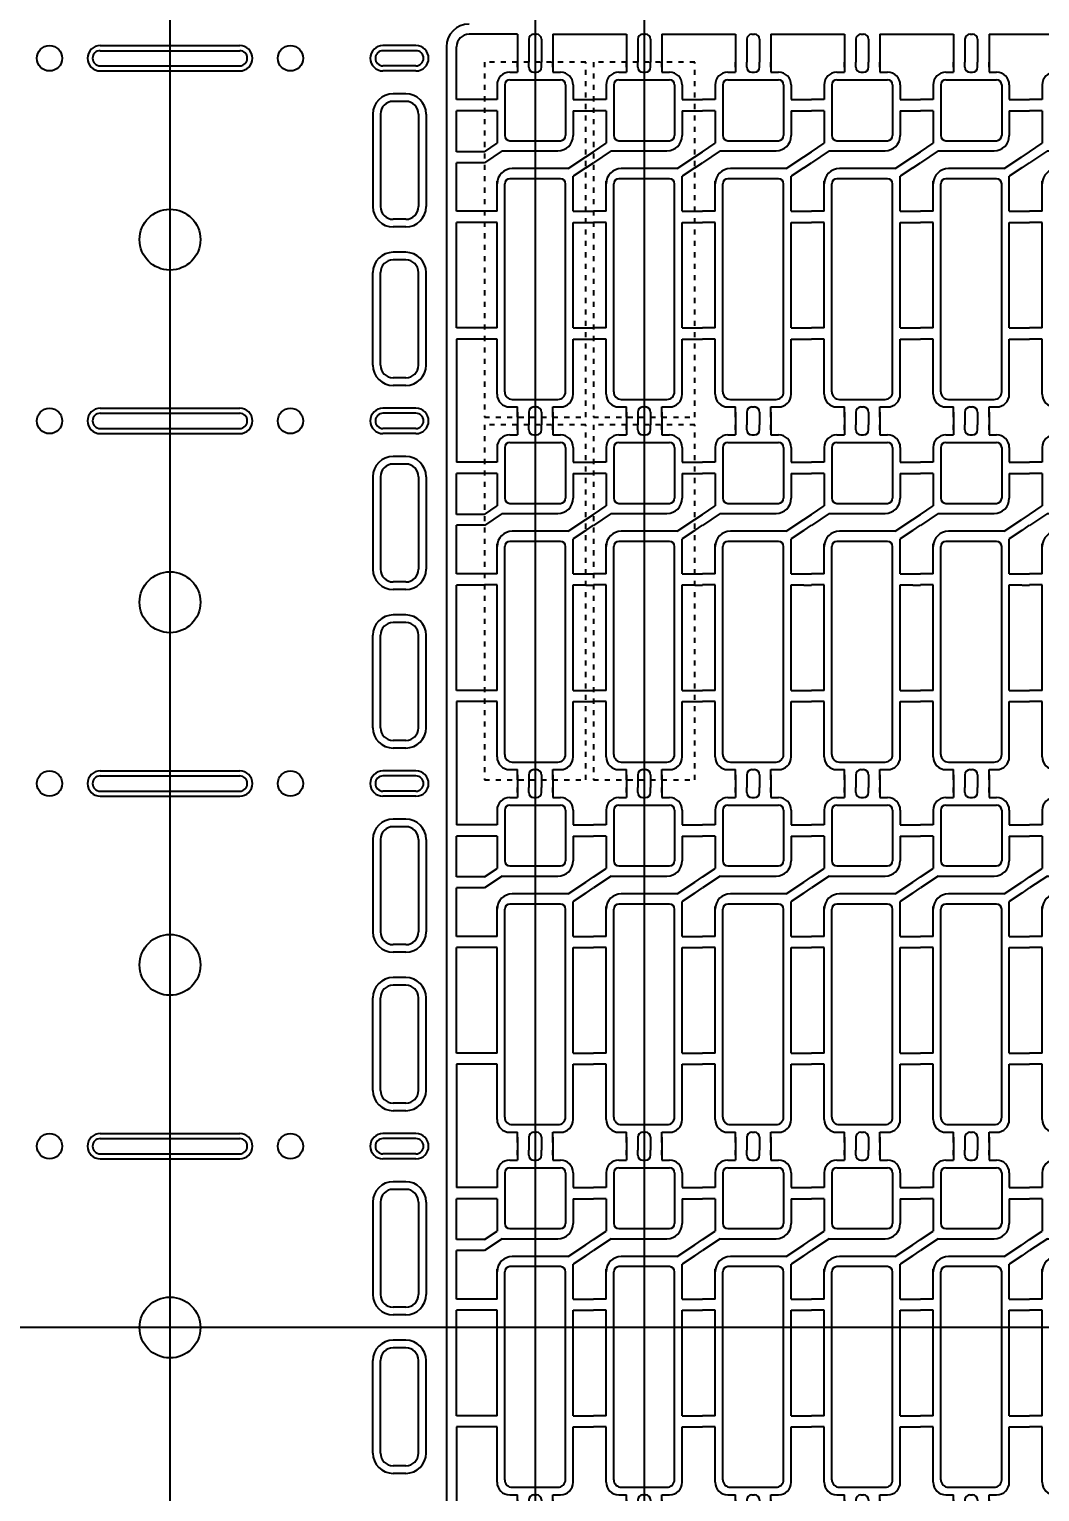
# Model space of a CAD drawing. Header units: millimetres. Extents: x -992 to 1678, y 98 to 1000.
# Drawn here: x -721.02 to -701.1, y 883.88 to 912.71 of the extents above; entities that cross this region are included whole.
import ezdxf

# ---------------------------------------------------------------- set-up
doc = ezdxf.new("R2010")
doc.units = ezdxf.units.MM
doc.header["$PDMODE"] = 3
doc.header["$PDSIZE"] = -1
for name, pattern in [('CENTER', [10.16, 6.35, -1.27, 1.27, -1.27]), ('DOT2', [0.125, 0, -0.125]), ('HIDDEN', [1.905, 1.27, -0.635])]:
    doc.linetypes.add(name, pattern=pattern)
doc.layers.get('DEFPOINTS').update_dxf_attribs({"color": 10})
for name, color, linetype in [('1', 3, 'Continuous'), ('6', 6, 'Continuous'), ('b etching', 1, 'Continuous'), ('CEN', 8, 'CENTER'), ('DIM', 7, 'Continuous'), ('HID', 1, 'HIDDEN')]:
    doc.layers.add(name, color=color, linetype=linetype)
doc.styles.add('SIMPLEX', font='simplex')
doc.styles.get("Standard").update_dxf_attribs({"font": 'txt.shx', "bigfont": 'chineset.shx'})
doc.dimstyles.new('ISO-25', dxfattribs={"dimtxt": 2.5, "dimasz": 2.5, "dimexe": 1.25, "dimexo": 0.625, "dimtad": 1, "dimtxsty": 'Standard', "dimcen": 2.5, "dimadec": 0, "dimazin": 0, "dimtfac": 1, "dimtmove": 0, "dimatfit": 3, "dimfxl": 0, "dimarcsym": 0})

# ---------------------------------------------------------------- blocks, each defined once
blk = doc.blocks.new('_OPEN30')
at = {"color": 0, "linetype": 'ByBlock'}
for p, q in [((-1, 0.268), (0, 0)), ((0, 0), (-1, -0.268)), ((0, 0), (-1, 0))]:
    blk.add_line(p, q, dxfattribs=at)
blk = doc.blocks.new('*D31')
at = {"layer": 'DEFPOINTS', "color": 0}
for p in [(-660.174, 942.797), (-718.249, 920.116), (-660.174, 858.416)]:
    blk.add_point(p, dxfattribs=at)
at = {"layer": 'DIM', "color": 0, "lineweight": -2}
for p, q in [((-718.249, 921.116), (-718.249, 943.797)), ((-660.174, 859.416), (-660.174, 943.797)), ((-716.249, 942.797), (-698.14, 942.797)), ((-662.174, 942.797), (-680.283, 942.797))]:
    blk.add_line(p, q, dxfattribs=at)
at = {"layer": 'DIM', "color": 0, "lineweight": -2, "xscale": 2, "yscale": 2, "zscale": 2, "rotation": 180}
blk.add_blockref('_OPEN30', (-718.249, 942.797), dxfattribs=at)
at = {"layer": 'DIM', "color": 0, "lineweight": -2, "xscale": 2, "yscale": 2, "zscale": 2}
blk.add_blockref('_OPEN30', (-660.174, 942.797), dxfattribs=at)
at = {"layer": 'DIM', "color": 0, "insert": (-689.211, 942.797), "char_height": 3, "attachment_point": 5, "style": 'SIMPLEX'}
blk.add_mtext('58,075', dxfattribs=at)
blk = doc.blocks.new('e1')
at = {"layer": '1'}
for p, q in [((-947.058, 906.581), (-947.058, 906.481)), ((-947.058, 906.481), (-947.058, 906.581)), ((-947.058, 906.581), (-947.058, 906.381)), ((-946.358, 906.581), (-946.358, 906.481)), ((-946.358, 906.481), (-946.358, 906.581)), ((-946.358, 906.581), (-946.358, 906.381)), ((-946.358, 906.381), (-946.208, 906.381)), ((-947.458, 906.131), (-947.458, 905.841)), ((-945.958, 906.131), (-945.958, 905.841)), ((-947.458, 905.841), (-947.708, 905.841)), ((-945.958, 905.841), (-945.708, 905.841)), ((-947.458, 905.621), (-947.708, 905.621)), ((-947.458, 905.621), (-947.458, 904.981)), ((-945.958, 905.621), (-945.958, 905.131)), ((-945.958, 905.621), (-945.708, 905.621)), ((-947.358, 904.831), (-946.258, 904.831)), ((-946.058, 904.481), (-947.158, 904.481)), ((-945.958, 903.641), (-945.958, 904.331)), ((-947.458, 903.641), (-947.458, 904.231)), ((-947.458, 903.641), (-947.708, 903.641)), ((-947.458, 903.421), (-947.708, 903.421)), ((-947.458, 901.341), (-947.458, 903.421)), ((-945.958, 903.641), (-945.708, 903.641)), ((-945.958, 901.341), (-945.958, 903.421)), ((-945.958, 903.421), (-945.708, 903.421)), ((-947.458, 901.341), (-947.708, 901.341)), ((-947.458, 901.121), (-947.708, 901.121)), ((-947.458, 900.031), (-947.458, 901.121)), ((-945.958, 901.341), (-945.708, 901.341)), ((-945.958, 900.031), (-945.958, 901.121)), ((-945.958, 901.121), (-945.708, 901.121)), ((-947.058, 899.581), (-947.058, 899.781)), ((-947.058, 899.581), (-947.058, 899.681)), ((-947.058, 899.681), (-947.058, 899.581)), ((-946.358, 899.781), (-946.208, 899.781)), ((-946.358, 899.581), (-946.358, 899.781)), ((-946.358, 899.581), (-946.358, 899.681)), ((-946.358, 899.681), (-946.358, 899.581))]:
    blk.add_line(p, q, dxfattribs=at)
at = {"layer": '1', "linetype": 'ByBlock'}
for p, q in [((-946.833, 906.481), (-946.833, 906.581)), ((-946.583, 906.481), (-946.583, 906.581)), ((-947.208, 906.381), (-947.058, 906.381)), ((-946.733, 906.381), (-946.683, 906.381)), ((-947.708, 904.814), (-947.458, 904.981)), ((-947.358, 904.831), (-947.708, 904.597)), ((-946.058, 904.481), (-945.708, 904.714)), ((-945.708, 904.497), (-945.958, 904.331)), ((-947.208, 899.781), (-947.058, 899.781)), ((-946.833, 899.681), (-946.833, 899.581)), ((-946.733, 899.781), (-946.683, 899.781)), ((-946.583, 899.681), (-946.583, 899.581))]:
    blk.add_line(p, q, dxfattribs=at)
at = {"layer": '1'}
for centre, radius, start, end in [((-947.208, 906.131), 0.25, 90, 180), ((-946.208, 906.131), 0.25, 0, 90), ((-946.258, 905.131), 0.3, 270, 0), ((-947.158, 904.181), 0.3, 90, 180), ((-947.208, 900.031), 0.25, 180, 270), ((-946.208, 900.031), 0.25, 270, 0)]:
    blk.add_arc(centre, radius, start, end, dxfattribs=at)
at = {"layer": '1', "linetype": 'ByBlock'}
for centre, start, end in [((-946.733, 906.481), 180, 270), ((-946.683, 906.481), 270, 0), ((-946.733, 899.681), 90, 180), ((-946.683, 899.681), 0, 90)]:
    blk.add_arc(centre, 0.1, start, end, dxfattribs=at)
blk = doc.blocks.new('e2')
at = {"layer": 'b etching', "linetype": 'ByBlock'}
for p, q in [((-947.308, 906.131), (-947.308, 905.131)), ((-947.208, 906.231), (-946.208, 906.231)), ((-946.108, 906.131), (-946.108, 905.131)), ((-947.208, 905.031), (-946.208, 905.031)), ((-946.208, 904.281), (-947.208, 904.281)), ((-947.308, 900.081), (-947.308, 904.181)), ((-946.108, 900.081), (-946.108, 904.181)), ((-947.158, 899.931), (-946.258, 899.931))]:
    blk.add_line(p, q, dxfattribs=at)
for centre, radius, start, end in [((-947.208, 906.131), 0.1, 90, 180), ((-946.208, 906.131), 0.1, 360, 90), ((-947.208, 905.131), 0.1, 180, 270), ((-946.208, 905.131), 0.1, 270, 360), ((-947.208, 904.181), 0.1, 90, 180), ((-946.208, 904.181), 0.1, 0, 90), ((-947.158, 900.081), 0.15, 180, 270), ((-946.258, 900.081), 0.15, 270, 0)]:
    blk.add_arc(centre, radius, start, end, dxfattribs=at)

msp = doc.modelspace()

# ---------------------------------------------------------------- linework, layer by layer
at = {"layer": '1', "linetype": 'ByBlock'}
for p, q in [((-712.5986804, 911.32640189), (-712.5986804, 912.36640189)), ((-711.3986804, 912.61640189), (-712.3486804, 912.61640189)), ((-711.3986804, 912.61640189), (-711.3986804, 912.06640189)), ((-711.1736804, 912.51640189), (-711.1736804, 912.06640189)), ((-711.0736804, 912.61640189), (-711.0236804, 912.61640189)), ((-710.9236804, 912.51640189), (-710.9236804, 912.06640189)), ((-710.6986804, 912.61640189), (-709.2486804, 912.61640189)), ((-710.6986804, 912.61640189), (-710.6986804, 912.06640189)), ((-709.2486804, 912.61640189), (-709.2486804, 912.06640189)), ((-709.0236804, 912.51640189), (-709.0236804, 912.06640189)), ((-708.9236804, 912.61640189), (-708.8736804, 912.61640189)), ((-708.7736804, 912.51640189), (-708.7736804, 912.06640189)), ((-708.5486804, 912.61640189), (-707.0986804, 912.61640189)), ((-708.5486804, 912.61640189), (-708.5486804, 912.06640189)), ((-707.0986804, 912.61640189), (-707.0986804, 912.06640189)), ((-706.8736804, 912.51640189), (-706.8736804, 912.06640189)), ((-706.7736804, 912.61640189), (-706.7236804, 912.61640189)), ((-706.6236804, 912.51640189), (-706.6236804, 912.06640189)), ((-706.3986804, 912.61640189), (-704.9486804, 912.61640189)), ((-706.3986804, 912.61640189), (-706.3986804, 912.06640189)), ((-704.9486804, 912.61640189), (-704.9486804, 912.06640189)), ((-704.7236804, 912.51640189), (-704.7236804, 912.06640189)), ((-704.6236804, 912.61640189), (-704.5736804, 912.61640189)), ((-704.4736804, 912.51640189), (-704.4736804, 912.06640189)), ((-704.2486804, 912.61640189), (-702.7986804, 912.61640189)), ((-704.2486804, 912.61640189), (-704.2486804, 912.06640189)), ((-702.7986804, 912.61640189), (-702.7986804, 912.06640189)), ((-702.5736804, 912.51640189), (-702.5736804, 912.06640189)), ((-702.4736804, 912.61640189), (-702.4236804, 912.61640189)), ((-702.3236804, 912.51640189), (-702.3236804, 912.06640189)), ((-702.0986804, 912.61640189), (-700.6486804, 912.61640189)), ((-702.0986804, 912.61640189), (-702.0986804, 912.06640189)), ((-712.0486804, 911.32640189), (-712.5986804, 911.32640189)), ((-710.0486804, 911.32640189), (-709.8986804, 911.32640189)), ((-707.8986804, 911.32640189), (-707.7486804, 911.32640189)), ((-705.7486804, 911.32640189), (-705.5986804, 911.32640189)), ((-703.5986804, 911.32640189), (-703.4486804, 911.32640189)), ((-701.4486804, 911.32640189), (-701.2986804, 911.32640189)), ((-712.5986804, 910.29973522), (-712.5986804, 911.10640189)), ((-712.0486804, 911.10640189), (-712.5986804, 911.10640189)), ((-710.0486804, 911.10640189), (-709.8986804, 911.10640189)), ((-707.8986804, 911.10640189), (-707.7486804, 911.10640189)), ((-705.7486804, 911.10640189), (-705.5986804, 911.10640189)), ((-703.5986804, 911.10640189), (-703.4486804, 911.10640189)), ((-701.4486804, 911.10640189), (-701.2986804, 911.10640189)), ((-712.0486804, 910.29973522), (-712.5986804, 910.29973522)), ((-712.5986804, 909.12640189), (-712.5986804, 910.08306855)), ((-712.0486804, 910.08306855), (-712.5986804, 910.08306855)), ((-710.0486804, 910.19973522), (-709.8986804, 910.29973522)), ((-710.0486804, 909.98306855), (-709.8986804, 910.08306855)), ((-707.8986804, 910.19973522), (-707.7486804, 910.29973522)), ((-707.8986804, 909.98306855), (-707.7486804, 910.08306855)), ((-705.7486804, 910.19973522), (-705.5986804, 910.29973522)), ((-705.7486804, 909.98306855), (-705.5986804, 910.08306855)), ((-703.5986804, 910.19973522), (-703.4486804, 910.29973522)), ((-703.5986804, 909.98306855), (-703.4486804, 910.08306855)), ((-701.4486804, 910.19973522), (-701.2986804, 910.29973522)), ((-701.4486804, 909.98306855), (-701.2986804, 910.08306855)), ((-712.0486804, 909.12640189), (-712.5986804, 909.12640189)), ((-712.5986804, 906.82640189), (-712.5986804, 908.90640189)), ((-712.0486804, 908.90640189), (-712.5986804, 908.90640189)), ((-710.0486804, 909.12640189), (-709.8986804, 909.12640189)), ((-710.0486804, 908.90640189), (-709.8986804, 908.90640189)), ((-707.8986804, 909.12640189), (-707.7486804, 909.12640189)), ((-707.8986804, 908.90640189), (-707.7486804, 908.90640189)), ((-705.7486804, 909.12640189), (-705.5986804, 909.12640189)), ((-705.7486804, 908.90640189), (-705.5986804, 908.90640189)), ((-703.5986804, 909.12640189), (-703.4486804, 909.12640189)), ((-703.5986804, 908.90640189), (-703.4486804, 908.90640189)), ((-701.4486804, 909.12640189), (-701.2986804, 909.12640189)), ((-701.4486804, 908.90640189), (-701.2986804, 908.90640189)), ((-712.0486804, 906.82640189), (-712.5986804, 906.82640189)), ((-712.0486804, 906.60640189), (-712.5986804, 906.60640189)), ((-712.5986804, 906.60640189), (-712.5986804, 904.17640189)), ((-710.0486804, 906.82640189), (-709.8986804, 906.82640189)), ((-710.0486804, 906.60640189), (-709.8986804, 906.60640189)), ((-707.8986804, 906.82640189), (-707.7486804, 906.82640189)), ((-707.8986804, 906.60640189), (-707.7486804, 906.60640189)), ((-705.7486804, 906.82640189), (-705.5986804, 906.82640189)), ((-705.7486804, 906.60640189), (-705.5986804, 906.60640189)), ((-703.5986804, 906.82640189), (-703.4486804, 906.82640189)), ((-703.5986804, 906.60640189), (-703.4486804, 906.60640189)), ((-701.4486804, 906.82640189), (-701.2986804, 906.82640189)), ((-701.4486804, 906.60640189), (-701.2986804, 906.60640189)), ((-711.3986804, 905.06640189), (-711.3986804, 904.91640189)), ((-711.1736804, 905.06640189), (-711.1736804, 904.91640189)), ((-710.9236804, 905.06640189), (-710.9236804, 904.91640189)), ((-710.6986804, 905.06640189), (-710.6986804, 904.91640189)), ((-709.2486804, 905.06640189), (-709.2486804, 904.91640189)), ((-709.0236804, 905.06640189), (-709.0236804, 904.91640189)), ((-708.7736804, 905.06640189), (-708.7736804, 904.91640189)), ((-708.5486804, 905.06640189), (-708.5486804, 904.91640189)), ((-707.0986804, 905.06640189), (-707.0986804, 904.91640189)), ((-706.8736804, 905.06640189), (-706.8736804, 904.91640189)), ((-706.6236804, 905.06640189), (-706.6236804, 904.91640189)), ((-706.3986804, 905.06640189), (-706.3986804, 904.91640189)), ((-704.9486804, 905.06640189), (-704.9486804, 904.91640189)), ((-704.7236804, 905.06640189), (-704.7236804, 904.91640189)), ((-704.4736804, 905.06640189), (-704.4736804, 904.91640189)), ((-704.2486804, 905.06640189), (-704.2486804, 904.91640189)), ((-702.7986804, 905.06640189), (-702.7986804, 904.91640189)), ((-702.5736804, 905.06640189), (-702.5736804, 904.91640189)), ((-702.3236804, 905.06640189), (-702.3236804, 904.91640189)), ((-702.0986804, 905.06640189), (-702.0986804, 904.91640189)), ((-712.0486804, 904.17640189), (-712.5986804, 904.17640189)), ((-710.0486804, 904.17640189), (-709.8986804, 904.17640189)), ((-707.8986804, 904.17640189), (-707.7486804, 904.17640189)), ((-705.7486804, 904.17640189), (-705.5986804, 904.17640189)), ((-703.5986804, 904.17640189), (-703.4486804, 904.17640189)), ((-701.4486804, 904.17640189), (-701.2986804, 904.17640189)), ((-712.0486804, 903.95640189), (-712.5986804, 903.95640189)), ((-712.5986804, 903.14973522), (-712.5986804, 903.95640189)), ((-710.0486804, 903.95640189), (-709.8986804, 903.95640189)), ((-707.8986804, 903.95640189), (-707.7486804, 903.95640189)), ((-705.7486804, 903.95640189), (-705.5986804, 903.95640189)), ((-703.5986804, 903.95640189), (-703.4486804, 903.95640189)), ((-701.4486804, 903.95640189), (-701.2986804, 903.95640189)), ((-712.0486804, 903.14973522), (-712.5986804, 903.14973522)), ((-710.0486804, 903.04973522), (-709.8986804, 903.14973522)), ((-707.8986804, 903.04973522), (-707.7486804, 903.14973522)), ((-705.7486804, 903.04973522), (-705.5986804, 903.14973522)), ((-703.5986804, 903.04973522), (-703.4486804, 903.14973522)), ((-701.4486804, 903.04973522), (-701.2986804, 903.14973522)), ((-712.5986804, 901.97640189), (-712.5986804, 902.93306855)), ((-712.0486804, 902.93306855), (-712.5986804, 902.93306855)), ((-710.0486804, 902.83306855), (-709.8986804, 902.93306855)), ((-707.8986804, 902.83306855), (-707.7486804, 902.93306855)), ((-705.7486804, 902.83306855), (-705.5986804, 902.93306855)), ((-703.5986804, 902.83306855), (-703.4486804, 902.93306855)), ((-701.4486804, 902.83306855), (-701.2986804, 902.93306855)), ((-712.0486804, 901.97640189), (-712.5986804, 901.97640189)), ((-710.0486804, 901.97640189), (-709.8986804, 901.97640189)), ((-707.8986804, 901.97640189), (-707.7486804, 901.97640189)), ((-705.7486804, 901.97640189), (-705.5986804, 901.97640189)), ((-703.5986804, 901.97640189), (-703.4486804, 901.97640189)), ((-701.4486804, 901.97640189), (-701.2986804, 901.97640189)), ((-712.5986804, 899.67640189), (-712.5986804, 901.75640189)), ((-712.0486804, 901.75640189), (-712.5986804, 901.75640189)), ((-710.0486804, 901.75640189), (-709.8986804, 901.75640189)), ((-707.8986804, 901.75640189), (-707.7486804, 901.75640189)), ((-705.7486804, 901.75640189), (-705.5986804, 901.75640189)), ((-703.5986804, 901.75640189), (-703.4486804, 901.75640189)), ((-701.4486804, 901.75640189), (-701.2986804, 901.75640189)), ((-712.0486804, 899.67640189), (-712.5986804, 899.67640189)), ((-710.0486804, 899.67640189), (-709.8986804, 899.67640189)), ((-707.8986804, 899.67640189), (-707.7486804, 899.67640189)), ((-705.7486804, 899.67640189), (-705.5986804, 899.67640189)), ((-703.5986804, 899.67640189), (-703.4486804, 899.67640189)), ((-701.4486804, 899.67640189), (-701.2986804, 899.67640189)), ((-712.0486804, 899.45640189), (-712.5986804, 899.45640189)), ((-712.5986804, 899.45640189), (-712.5986804, 897.02640189)), ((-710.0486804, 899.45640189), (-709.8986804, 899.45640189)), ((-707.8986804, 899.45640189), (-707.7486804, 899.45640189)), ((-705.7486804, 899.45640189), (-705.5986804, 899.45640189)), ((-703.5986804, 899.45640189), (-703.4486804, 899.45640189)), ((-701.4486804, 899.45640189), (-701.2986804, 899.45640189)), ((-711.3986804, 897.91640189), (-711.3986804, 897.76640189)), ((-711.1736804, 897.91640189), (-711.1736804, 897.76640189)), ((-710.9236804, 897.91640189), (-710.9236804, 897.76640189)), ((-710.6986804, 897.91640189), (-710.6986804, 897.76640189)), ((-709.2486804, 897.91640189), (-709.2486804, 897.76640189)), ((-709.0236804, 897.91640189), (-709.0236804, 897.76640189)), ((-708.7736804, 897.91640189), (-708.7736804, 897.76640189)), ((-708.5486804, 897.91640189), (-708.5486804, 897.76640189)), ((-707.0986804, 897.91640189), (-707.0986804, 897.76640189)), ((-706.8736804, 897.91640189), (-706.8736804, 897.76640189)), ((-706.6236804, 897.91640189), (-706.6236804, 897.76640189)), ((-706.3986804, 897.91640189), (-706.3986804, 897.76640189)), ((-704.9486804, 897.91640189), (-704.9486804, 897.76640189)), ((-704.7236804, 897.91640189), (-704.7236804, 897.76640189)), ((-704.4736804, 897.91640189), (-704.4736804, 897.76640189)), ((-704.2486804, 897.91640189), (-704.2486804, 897.76640189)), ((-702.7986804, 897.91640189), (-702.7986804, 897.76640189)), ((-702.5736804, 897.91640189), (-702.5736804, 897.76640189)), ((-702.3236804, 897.91640189), (-702.3236804, 897.76640189)), ((-702.0986804, 897.91640189), (-702.0986804, 897.76640189)), ((-712.0486804, 897.02640189), (-712.5986804, 897.02640189)), ((-712.0486804, 896.80640189), (-712.5986804, 896.80640189)), ((-712.5986804, 895.99973522), (-712.5986804, 896.80640189)), ((-710.0486804, 897.02640189), (-709.8986804, 897.02640189)), ((-710.0486804, 896.80640189), (-709.8986804, 896.80640189)), ((-707.8986804, 897.02640189), (-707.7486804, 897.02640189)), ((-707.8986804, 896.80640189), (-707.7486804, 896.80640189)), ((-705.7486804, 897.02640189), (-705.5986804, 897.02640189)), ((-705.7486804, 896.80640189), (-705.5986804, 896.80640189)), ((-703.5986804, 897.02640189), (-703.4486804, 897.02640189)), ((-703.5986804, 896.80640189), (-703.4486804, 896.80640189)), ((-701.4486804, 897.02640189), (-701.2986804, 897.02640189)), ((-701.4486804, 896.80640189), (-701.2986804, 896.80640189)), ((-712.0486804, 895.99973522), (-712.5986804, 895.99973522)), ((-710.0486804, 895.89973522), (-709.8986804, 895.99973522)), ((-707.8986804, 895.89973522), (-707.7486804, 895.99973522)), ((-705.7486804, 895.89973522), (-705.5986804, 895.99973522)), ((-703.5986804, 895.89973522), (-703.4486804, 895.99973522)), ((-701.4486804, 895.89973522), (-701.2986804, 895.99973522)), ((-712.5986804, 894.82640189), (-712.5986804, 895.78306855)), ((-712.0486804, 895.78306855), (-712.5986804, 895.78306855)), ((-710.0486804, 895.68306855), (-709.8986804, 895.78306855)), ((-707.8986804, 895.68306855), (-707.7486804, 895.78306855)), ((-705.7486804, 895.68306855), (-705.5986804, 895.78306855)), ((-703.5986804, 895.68306855), (-703.4486804, 895.78306855)), ((-701.4486804, 895.68306855), (-701.2986804, 895.78306855)), ((-712.0486804, 894.82640189), (-712.5986804, 894.82640189)), ((-710.0486804, 894.82640189), (-709.8986804, 894.82640189)), ((-707.8986804, 894.82640189), (-707.7486804, 894.82640189)), ((-705.7486804, 894.82640189), (-705.5986804, 894.82640189)), ((-703.5986804, 894.82640189), (-703.4486804, 894.82640189)), ((-701.4486804, 894.82640189), (-701.2986804, 894.82640189)), ((-712.5986804, 892.52640189), (-712.5986804, 894.60640189)), ((-712.0486804, 894.60640189), (-712.5986804, 894.60640189)), ((-710.0486804, 894.60640189), (-709.8986804, 894.60640189)), ((-707.8986804, 894.60640189), (-707.7486804, 894.60640189)), ((-705.7486804, 894.60640189), (-705.5986804, 894.60640189)), ((-703.5986804, 894.60640189), (-703.4486804, 894.60640189)), ((-701.4486804, 894.60640189), (-701.2986804, 894.60640189)), ((-712.0486804, 892.52640189), (-712.5986804, 892.52640189)), ((-710.0486804, 892.52640189), (-709.8986804, 892.52640189)), ((-707.8986804, 892.52640189), (-707.7486804, 892.52640189)), ((-705.7486804, 892.52640189), (-705.5986804, 892.52640189)), ((-703.5986804, 892.52640189), (-703.4486804, 892.52640189)), ((-701.4486804, 892.52640189), (-701.2986804, 892.52640189)), ((-712.0486804, 892.30640189), (-712.5986804, 892.30640189)), ((-712.5986804, 892.30640189), (-712.5986804, 889.87640189)), ((-710.0486804, 892.30640189), (-709.8986804, 892.30640189)), ((-707.8986804, 892.30640189), (-707.7486804, 892.30640189)), ((-705.7486804, 892.30640189), (-705.5986804, 892.30640189)), ((-703.5986804, 892.30640189), (-703.4486804, 892.30640189)), ((-701.4486804, 892.30640189), (-701.2986804, 892.30640189)), ((-711.3986804, 890.76640189), (-711.3986804, 890.61640189)), ((-711.1736804, 890.76640189), (-711.1736804, 890.61640189)), ((-710.9236804, 890.76640189), (-710.9236804, 890.61640189)), ((-710.6986804, 890.76640189), (-710.6986804, 890.61640189)), ((-709.2486804, 890.76640189), (-709.2486804, 890.61640189)), ((-709.0236804, 890.76640189), (-709.0236804, 890.61640189)), ((-708.7736804, 890.76640189), (-708.7736804, 890.61640189)), ((-708.5486804, 890.76640189), (-708.5486804, 890.61640189)), ((-707.0986804, 890.76640189), (-707.0986804, 890.61640189)), ((-706.8736804, 890.76640189), (-706.8736804, 890.61640189)), ((-706.6236804, 890.76640189), (-706.6236804, 890.61640189)), ((-706.3986804, 890.76640189), (-706.3986804, 890.61640189)), ((-704.9486804, 890.76640189), (-704.9486804, 890.61640189)), ((-704.7236804, 890.76640189), (-704.7236804, 890.61640189)), ((-704.4736804, 890.76640189), (-704.4736804, 890.61640189)), ((-704.2486804, 890.76640189), (-704.2486804, 890.61640189)), ((-702.7986804, 890.76640189), (-702.7986804, 890.61640189)), ((-702.5736804, 890.76640189), (-702.5736804, 890.61640189)), ((-702.3236804, 890.76640189), (-702.3236804, 890.61640189)), ((-702.0986804, 890.76640189), (-702.0986804, 890.61640189)), ((-712.0486804, 889.87640189), (-712.5986804, 889.87640189)), ((-710.0486804, 889.87640189), (-709.8986804, 889.87640189)), ((-707.8986804, 889.87640189), (-707.7486804, 889.87640189)), ((-705.7486804, 889.87640189), (-705.5986804, 889.87640189)), ((-703.5986804, 889.87640189), (-703.4486804, 889.87640189)), ((-701.4486804, 889.87640189), (-701.2986804, 889.87640189)), ((-712.0486804, 889.65640189), (-712.5986804, 889.65640189)), ((-712.5986804, 888.84973522), (-712.5986804, 889.65640189)), ((-710.0486804, 889.65640189), (-709.8986804, 889.65640189)), ((-707.8986804, 889.65640189), (-707.7486804, 889.65640189)), ((-705.7486804, 889.65640189), (-705.5986804, 889.65640189)), ((-703.5986804, 889.65640189), (-703.4486804, 889.65640189)), ((-701.4486804, 889.65640189), (-701.2986804, 889.65640189)), ((-712.0486804, 888.84973522), (-712.5986804, 888.84973522)), ((-710.0486804, 888.74973522), (-709.8986804, 888.84973522)), ((-707.8986804, 888.74973522), (-707.7486804, 888.84973522)), ((-705.7486804, 888.74973522), (-705.5986804, 888.84973522)), ((-703.5986804, 888.74973522), (-703.4486804, 888.84973522)), ((-701.4486804, 888.74973522), (-701.2986804, 888.84973522)), ((-712.5986804, 887.67640189), (-712.5986804, 888.63306855)), ((-712.0486804, 888.63306855), (-712.5986804, 888.63306855)), ((-710.0486804, 888.53306855), (-709.8986804, 888.63306855)), ((-707.8986804, 888.53306855), (-707.7486804, 888.63306855)), ((-705.7486804, 888.53306855), (-705.5986804, 888.63306855)), ((-703.5986804, 888.53306855), (-703.4486804, 888.63306855)), ((-701.4486804, 888.53306855), (-701.2986804, 888.63306855)), ((-712.0486804, 887.67640189), (-712.5986804, 887.67640189)), ((-710.0486804, 887.67640189), (-709.8986804, 887.67640189)), ((-707.8986804, 887.67640189), (-707.7486804, 887.67640189)), ((-705.7486804, 887.67640189), (-705.5986804, 887.67640189)), ((-703.5986804, 887.67640189), (-703.4486804, 887.67640189)), ((-701.4486804, 887.67640189), (-701.2986804, 887.67640189)), ((-712.5986804, 885.37640189), (-712.5986804, 887.45640189)), ((-712.0486804, 887.45640189), (-712.5986804, 887.45640189)), ((-710.0486804, 887.45640189), (-709.8986804, 887.45640189)), ((-707.8986804, 887.45640189), (-707.7486804, 887.45640189)), ((-705.7486804, 887.45640189), (-705.5986804, 887.45640189)), ((-703.5986804, 887.45640189), (-703.4486804, 887.45640189)), ((-701.4486804, 887.45640189), (-701.2986804, 887.45640189)), ((-712.0486804, 885.37640189), (-712.5986804, 885.37640189)), ((-710.0486804, 885.37640189), (-709.8986804, 885.37640189)), ((-707.8986804, 885.37640189), (-707.7486804, 885.37640189)), ((-705.7486804, 885.37640189), (-705.5986804, 885.37640189)), ((-703.5986804, 885.37640189), (-703.4486804, 885.37640189)), ((-701.4486804, 885.37640189), (-701.2986804, 885.37640189)), ((-712.0486804, 885.15640189), (-712.5986804, 885.15640189)), ((-712.5986804, 885.15640189), (-712.5986804, 882.72640189)), ((-710.0486804, 885.15640189), (-709.8986804, 885.15640189)), ((-707.8986804, 885.15640189), (-707.7486804, 885.15640189)), ((-705.7486804, 885.15640189), (-705.5986804, 885.15640189)), ((-703.5986804, 885.15640189), (-703.4486804, 885.15640189)), ((-701.4486804, 885.15640189), (-701.2986804, 885.15640189))]:
    msp.add_line(p, q, dxfattribs=at)
at = {"layer": '1'}
for p, q in [((-719.6236804, 912.29140189), (-716.8736804, 912.29140189)), ((-717.7486804, 912.29140189), (-716.8736804, 912.29140189)), ((-713.3986804, 912.29140189), (-714.0486804, 912.29140189)), ((-713.3986804, 912.29140189), (-714.0486804, 912.29140189)), ((-719.6236804, 911.99140189), (-716.8736804, 911.99140189)), ((-717.7486804, 911.99140189), (-716.8736804, 911.99140189)), ((-713.3986804, 911.99140189), (-714.0486804, 911.99140189)), ((-713.3986804, 911.99140189), (-714.0486804, 911.99140189)), ((-713.5986804, 911.29140189), (-713.8486804, 911.29140189)), ((-714.0986804, 911.04140189), (-714.0986804, 909.21640189)), ((-713.3486804, 911.04140189), (-713.3486804, 909.21640189)), ((-713.5986804, 908.96640189), (-713.8486804, 908.96640189)), ((-713.5986804, 908.16640189), (-713.8486804, 908.16640189)), ((-714.0986804, 906.09140189), (-714.0986804, 907.91640189)), ((-713.3486804, 906.09140189), (-713.3486804, 907.91640189)), ((-713.5986804, 905.84140189), (-713.8486804, 905.84140189)), ((-719.6236804, 905.14140189), (-716.8736804, 905.14140189)), ((-717.7486804, 905.14140189), (-716.8736804, 905.14140189)), ((-713.3986804, 905.14140189), (-714.0486804, 905.14140189)), ((-713.3986804, 905.14140189), (-714.0486804, 905.14140189)), ((-719.6236804, 904.84140189), (-716.8736804, 904.84140189)), ((-717.7486804, 904.84140189), (-716.8736804, 904.84140189)), ((-713.3986804, 904.84140189), (-714.0486804, 904.84140189)), ((-713.3986804, 904.84140189), (-714.0486804, 904.84140189)), ((-713.5986804, 904.14140189), (-713.8486804, 904.14140189)), ((-714.0986804, 903.89140189), (-714.0986804, 902.06640189)), ((-713.3486804, 903.89140189), (-713.3486804, 902.06640189)), ((-713.5986804, 901.81640189), (-713.8486804, 901.81640189)), ((-713.5986804, 901.01640189), (-713.8486804, 901.01640189)), ((-714.0986804, 898.94140189), (-714.0986804, 900.76640189)), ((-713.3486804, 898.94140189), (-713.3486804, 900.76640189)), ((-713.5986804, 898.69140189), (-713.8486804, 898.69140189)), ((-719.6236804, 897.99140189), (-716.8736804, 897.99140189)), ((-717.7486804, 897.99140189), (-716.8736804, 897.99140189)), ((-713.3986804, 897.99140189), (-714.0486804, 897.99140189)), ((-713.3986804, 897.99140189), (-714.0486804, 897.99140189)), ((-719.6236804, 897.69140189), (-716.8736804, 897.69140189)), ((-717.7486804, 897.69140189), (-716.8736804, 897.69140189)), ((-713.3986804, 897.69140189), (-714.0486804, 897.69140189)), ((-713.3986804, 897.69140189), (-714.0486804, 897.69140189)), ((-713.5986804, 896.99140189), (-713.8486804, 896.99140189)), ((-714.0986804, 896.74140189), (-714.0986804, 894.91640189)), ((-713.3486804, 896.74140189), (-713.3486804, 894.91640189)), ((-713.5986804, 894.66640189), (-713.8486804, 894.66640189)), ((-714.0986804, 891.79140189), (-714.0986804, 893.61640189)), ((-713.5986804, 893.86640189), (-713.8486804, 893.86640189)), ((-713.3486804, 891.79140189), (-713.3486804, 893.61640189)), ((-713.5986804, 891.54140189), (-713.8486804, 891.54140189)), ((-719.6236804, 890.84140189), (-716.8736804, 890.84140189)), ((-717.7486804, 890.84140189), (-716.8736804, 890.84140189)), ((-713.3986804, 890.84140189), (-714.0486804, 890.84140189)), ((-713.3986804, 890.84140189), (-714.0486804, 890.84140189)), ((-719.6236804, 890.54140189), (-716.8736804, 890.54140189)), ((-717.7486804, 890.54140189), (-716.8736804, 890.54140189)), ((-713.3986804, 890.54140189), (-714.0486804, 890.54140189)), ((-713.3986804, 890.54140189), (-714.0486804, 890.54140189)), ((-714.0986804, 889.59140189), (-714.0986804, 887.76640189)), ((-713.5986804, 889.84140189), (-713.8486804, 889.84140189)), ((-713.3486804, 889.59140189), (-713.3486804, 887.76640189)), ((-713.5986804, 887.51640189), (-713.8486804, 887.51640189)), ((-713.5986804, 886.71640189), (-713.8486804, 886.71640189)), ((-714.0986804, 884.64140189), (-714.0986804, 886.46640189)), ((-713.3486804, 884.64140189), (-713.3486804, 886.46640189)), ((-713.5986804, 884.39140189), (-713.8486804, 884.39140189))]:
    msp.add_line(p, q, dxfattribs=at)
for centre, radius in [((-720.6236804, 912.14140189), 0.25), ((-715.8736804, 912.14140189), 0.25), ((-718.2486804, 908.56640189), 0.6), ((-720.6236804, 904.99140189), 0.25), ((-715.8736804, 904.99140189), 0.25), ((-718.2486804, 901.41640189), 0.6), ((-720.6236804, 897.84140189), 0.25), ((-715.8736804, 897.84140189), 0.25), ((-718.2486804, 894.26640189), 0.6), ((-720.6236804, 890.69140189), 0.25), ((-715.8736804, 890.69140189), 0.25), ((-718.2486804, 887.11640189), 0.6)]:
    msp.add_circle(centre, radius, dxfattribs=at)
at = {"layer": '1', "linetype": 'ByBlock'}
for centre, radius, start, end in [((-712.3486804, 912.36640189), 0.25, 90, 180), ((-711.0736804, 912.51640189), 0.1, 90, 180), ((-711.0236804, 912.51640189), 0.1, 0, 90), ((-708.9236804, 912.51640189), 0.1, 90, 180), ((-708.8736804, 912.51640189), 0.1, 0, 90), ((-706.7736804, 912.51640189), 0.1, 90, 180), ((-706.7236804, 912.51640189), 0.1, 0, 90), ((-704.6236804, 912.51640189), 0.1, 90, 180), ((-704.5736804, 912.51640189), 0.1, 0, 90), ((-702.4736804, 912.51640189), 0.1, 90, 180), ((-702.4236804, 912.51640189), 0.1, 0, 90)]:
    msp.add_arc(centre, radius, start, end, dxfattribs=at)
at = {"layer": '1'}
for centre, radius, start, end in [((-719.6236804, 912.14140189), 0.15, 90, 270), ((-719.6236804, 912.14140189), 0.15, 90, 270), ((-716.8736804, 912.14140189), 0.15, 270, 90), ((-716.8736804, 912.14140189), 0.15, 270, 90), ((-714.0486804, 912.14140189), 0.15, 90, 270), ((-714.0486804, 912.14140189), 0.15, 90, 270), ((-713.3986804, 912.14140189), 0.15, 270, 90), ((-713.3986804, 912.14140189), 0.15, 270, 90), ((-713.8486804, 911.04140189), 0.25, 90, 180), ((-713.5986804, 911.04140189), 0.25, 360, 90), ((-713.8486804, 909.21640189), 0.25, 180, 270), ((-713.5986804, 909.21640189), 0.25, 270, 360), ((-713.8486804, 907.91640189), 0.25, 90, 180), ((-713.5986804, 907.91640189), 0.25, 0, 90), ((-713.8486804, 906.09140189), 0.25, 180, 270), ((-713.5986804, 906.09140189), 0.25, 270, 0), ((-719.6236804, 904.99140189), 0.15, 90, 270), ((-719.6236804, 904.99140189), 0.15, 90, 270), ((-716.8736804, 904.99140189), 0.15, 270, 90), ((-716.8736804, 904.99140189), 0.15, 270, 90), ((-714.0486804, 904.99140189), 0.15, 90, 270), ((-714.0486804, 904.99140189), 0.15, 90, 270), ((-713.3986804, 904.99140189), 0.15, 270, 90), ((-713.3986804, 904.99140189), 0.15, 270, 90), ((-713.8486804, 903.89140189), 0.25, 90, 180), ((-713.5986804, 903.89140189), 0.25, 360, 90), ((-713.8486804, 902.06640189), 0.25, 180, 270), ((-713.5986804, 902.06640189), 0.25, 270, 360), ((-713.8486804, 900.76640189), 0.25, 90, 180), ((-713.5986804, 900.76640189), 0.25, 0, 90), ((-713.8486804, 898.94140189), 0.25, 180, 270), ((-713.5986804, 898.94140189), 0.25, 270, 0), ((-719.6236804, 897.84140189), 0.15, 90, 270), ((-719.6236804, 897.84140189), 0.15, 90, 270), ((-716.8736804, 897.84140189), 0.15, 270, 90), ((-716.8736804, 897.84140189), 0.15, 270, 90), ((-714.0486804, 897.84140189), 0.15, 90, 270), ((-714.0486804, 897.84140189), 0.15, 90, 270), ((-713.3986804, 897.84140189), 0.15, 270, 90), ((-713.3986804, 897.84140189), 0.15, 270, 90), ((-713.8486804, 896.74140189), 0.25, 90, 180), ((-713.5986804, 896.74140189), 0.25, 360, 90), ((-713.8486804, 894.91640189), 0.25, 180, 270), ((-713.5986804, 894.91640189), 0.25, 270, 360), ((-713.8486804, 893.61640189), 0.25, 90, 180), ((-713.5986804, 893.61640189), 0.25, 0, 90), ((-713.8486804, 891.79140189), 0.25, 180, 270), ((-713.5986804, 891.79140189), 0.25, 270, 0), ((-719.6236804, 890.69140189), 0.15, 90, 270), ((-719.6236804, 890.69140189), 0.15, 90, 270), ((-716.8736804, 890.69140189), 0.15, 270, 90), ((-716.8736804, 890.69140189), 0.15, 270, 90), ((-714.0486804, 890.69140189), 0.15, 90, 270), ((-714.0486804, 890.69140189), 0.15, 90, 270), ((-713.3986804, 890.69140189), 0.15, 270, 90), ((-713.3986804, 890.69140189), 0.15, 270, 90), ((-713.8486804, 889.59140189), 0.25, 90, 180), ((-713.5986804, 889.59140189), 0.25, 360, 90), ((-713.8486804, 887.76640189), 0.25, 180, 270), ((-713.5986804, 887.76640189), 0.25, 270, 360), ((-713.8486804, 886.46640189), 0.25, 90, 180), ((-713.5986804, 886.46640189), 0.25, 0, 90), ((-713.8486804, 884.64140189), 0.25, 180, 270), ((-713.5986804, 884.64140189), 0.25, 270, 0)]:
    msp.add_arc(centre, radius, start, end, dxfattribs=at)
at = {"layer": '6', "linetype": 'DOT2'}
for p, q in [((-712.0486804, 912.06640189), (-712.0486804, 905.06640189)), ((-710.0486804, 912.06640189), (-712.0486804, 912.06640189)), ((-710.0486804, 905.06640189), (-710.0486804, 912.06640189)), ((-709.8986804, 912.06640189), (-709.8986804, 905.06640189)), ((-707.8986804, 912.06640189), (-709.8986804, 912.06640189)), ((-707.8986804, 905.06640189), (-707.8986804, 912.06640189)), ((-712.0486804, 905.06640189), (-710.0486804, 905.06640189)), ((-712.0486804, 904.91640189), (-712.0486804, 897.91640189)), ((-710.0486804, 904.91640189), (-712.0486804, 904.91640189)), ((-710.0486804, 897.91640189), (-710.0486804, 904.91640189)), ((-709.8986804, 905.06640189), (-707.8986804, 905.06640189)), ((-709.8986804, 904.91640189), (-709.8986804, 897.91640189)), ((-707.8986804, 904.91640189), (-709.8986804, 904.91640189)), ((-707.8986804, 897.91640189), (-707.8986804, 904.91640189)), ((-712.0486804, 897.91640189), (-710.0486804, 897.91640189)), ((-709.8986804, 897.91640189), (-707.8986804, 897.91640189))]:
    msp.add_line(p, q, dxfattribs=at)
at = {"layer": 'CEN', "linetype": 'ByBlock'}
for p, q in [((-711.0486804, 920.51640189), (-711.0486804, 853.71640189)), ((-708.8986804, 920.51640189), (-708.8986804, 853.71640189)), ((-718.2486804, 920.11640189), (-718.2486804, 854.11640189)), ((-718.2486804, 920.11640189), (-718.2486804, 854.11640189)), ((-718.2486804, 920.11640189), (-718.2486804, 854.11640189)), ((-648.05900889, 887.11640189), (-914.20864364, 887.11640189))]:
    msp.add_line(p, q, dxfattribs=at)
at = {"layer": 'HID', "linetype": 'ByBlock'}
for p, q in [((-719.6236804, 912.39140189), (-716.8736804, 912.39140189)), ((-713.3986804, 912.39140189), (-714.0486804, 912.39140189)), ((-712.7986804, 912.36640189), (-712.7986804, 861.86640189)), ((-719.6236804, 911.89140189), (-716.8736804, 911.89140189)), ((-713.3986804, 911.89140189), (-714.0486804, 911.89140189)), ((-713.5986804, 911.44140189), (-713.8486804, 911.44140189)), ((-714.2486804, 911.04140189), (-714.2486804, 909.21640189)), ((-713.1986804, 911.04140189), (-713.1986804, 909.21640189)), ((-713.5986804, 908.81640189), (-713.8486804, 908.81640189)), ((-713.5986804, 908.31640189), (-713.8486804, 908.31640189)), ((-714.2486804, 906.09140189), (-714.2486804, 907.91640189)), ((-713.1986804, 906.09140189), (-713.1986804, 907.91640189)), ((-713.5986804, 905.69140189), (-713.8486804, 905.69140189)), ((-719.6236804, 905.24140189), (-716.8736804, 905.24140189)), ((-713.3986804, 905.24140189), (-714.0486804, 905.24140189)), ((-719.6236804, 904.74140189), (-716.8736804, 904.74140189)), ((-713.3986804, 904.74140189), (-714.0486804, 904.74140189)), ((-713.5986804, 904.29140189), (-713.8486804, 904.29140189)), ((-714.2486804, 903.89140189), (-714.2486804, 902.06640189)), ((-713.1986804, 903.89140189), (-713.1986804, 902.06640189)), ((-713.5986804, 901.66640189), (-713.8486804, 901.66640189)), ((-713.5986804, 901.16640189), (-713.8486804, 901.16640189)), ((-714.2486804, 898.94140189), (-714.2486804, 900.76640189)), ((-713.1986804, 898.94140189), (-713.1986804, 900.76640189)), ((-713.5986804, 898.54140189), (-713.8486804, 898.54140189)), ((-719.6236804, 898.09140189), (-716.8736804, 898.09140189)), ((-713.3986804, 898.09140189), (-714.0486804, 898.09140189)), ((-719.6236804, 897.59140189), (-716.8736804, 897.59140189)), ((-713.3986804, 897.59140189), (-714.0486804, 897.59140189)), ((-713.5986804, 897.14140189), (-713.8486804, 897.14140189)), ((-714.2486804, 896.74140189), (-714.2486804, 894.91640189)), ((-713.1986804, 896.74140189), (-713.1986804, 894.91640189)), ((-713.5986804, 894.51640189), (-713.8486804, 894.51640189)), ((-713.5986804, 894.01640189), (-713.8486804, 894.01640189)), ((-714.2486804, 891.79140189), (-714.2486804, 893.61640189)), ((-713.1986804, 891.79140189), (-713.1986804, 893.61640189)), ((-713.5986804, 891.39140189), (-713.8486804, 891.39140189)), ((-719.6236804, 890.94140189), (-716.8736804, 890.94140189)), ((-713.3986804, 890.94140189), (-714.0486804, 890.94140189)), ((-719.6236804, 890.44140189), (-716.8736804, 890.44140189)), ((-713.3986804, 890.44140189), (-714.0486804, 890.44140189)), ((-713.5986804, 889.99140189), (-713.8486804, 889.99140189)), ((-714.2486804, 889.59140189), (-714.2486804, 887.76640189)), ((-713.1986804, 889.59140189), (-713.1986804, 887.76640189)), ((-713.5986804, 887.36640189), (-713.8486804, 887.36640189)), ((-713.5986804, 886.86640189), (-713.8486804, 886.86640189)), ((-714.2486804, 884.64140189), (-714.2486804, 886.46640189)), ((-713.1986804, 884.64140189), (-713.1986804, 886.46640189)), ((-713.5986804, 884.24140189), (-713.8486804, 884.24140189))]:
    msp.add_line(p, q, dxfattribs=at)
for centre, radius, start, end in [((-712.3486804, 912.36640189), 0.45, 90, 180), ((-719.6236804, 912.14140189), 0.25, 90, 270), ((-716.8736804, 912.14140189), 0.25, 270, 90), ((-714.0486804, 912.14140189), 0.25, 90, 270), ((-713.3986804, 912.14140189), 0.25, 270, 90), ((-713.8486804, 911.04140189), 0.4, 90, 180), ((-713.5986804, 911.04140189), 0.4, 360, 90), ((-713.8486804, 909.21640189), 0.4, 180, 270), ((-713.5986804, 909.21640189), 0.4, 270, 360), ((-713.8486804, 907.91640189), 0.4, 90, 180), ((-713.5986804, 907.91640189), 0.4, 0, 90), ((-713.8486804, 906.09140189), 0.4, 180, 270), ((-713.5986804, 906.09140189), 0.4, 270, 0), ((-719.6236804, 904.99140189), 0.25, 90, 270), ((-716.8736804, 904.99140189), 0.25, 270, 90), ((-714.0486804, 904.99140189), 0.25, 90, 270), ((-713.3986804, 904.99140189), 0.25, 270, 90), ((-713.8486804, 903.89140189), 0.4, 90, 180), ((-713.5986804, 903.89140189), 0.4, 360, 90), ((-713.8486804, 902.06640189), 0.4, 180, 270), ((-713.5986804, 902.06640189), 0.4, 270, 360), ((-713.8486804, 900.76640189), 0.4, 90, 180), ((-713.5986804, 900.76640189), 0.4, 0, 90), ((-713.8486804, 898.94140189), 0.4, 180, 270), ((-713.5986804, 898.94140189), 0.4, 270, 0), ((-719.6236804, 897.84140189), 0.25, 90, 270), ((-716.8736804, 897.84140189), 0.25, 270, 90), ((-714.0486804, 897.84140189), 0.25, 90, 270), ((-713.3986804, 897.84140189), 0.25, 270, 90), ((-713.8486804, 896.74140189), 0.4, 90, 180), ((-713.5986804, 896.74140189), 0.4, 360, 90), ((-713.8486804, 894.91640189), 0.4, 180, 270), ((-713.5986804, 894.91640189), 0.4, 270, 360), ((-713.8486804, 893.61640189), 0.4, 90, 180), ((-713.5986804, 893.61640189), 0.4, 0, 90), ((-713.8486804, 891.79140189), 0.4, 180, 270), ((-713.5986804, 891.79140189), 0.4, 270, 0), ((-719.6236804, 890.69140189), 0.25, 90, 270), ((-716.8736804, 890.69140189), 0.25, 270, 90), ((-714.0486804, 890.69140189), 0.25, 90, 270), ((-713.3986804, 890.69140189), 0.25, 270, 90), ((-713.8486804, 889.59140189), 0.4, 90, 180), ((-713.5986804, 889.59140189), 0.4, 360, 90), ((-713.8486804, 887.76640189), 0.4, 180, 270), ((-713.5986804, 887.76640189), 0.4, 270, 360), ((-713.8486804, 886.46640189), 0.4, 90, 180), ((-713.5986804, 886.46640189), 0.4, 0, 90), ((-713.8486804, 884.64140189), 0.4, 180, 270), ((-713.5986804, 884.64140189), 0.4, 270, 0)]:
    msp.add_arc(centre, radius, start, end, dxfattribs=at)

# ---------------------------------------------------------------- block references
at = {"linetype": 'ByBlock'}
for name, p in [('e1', (235.65886592, 5.48571429)), ('e1', (237.80886592, 5.48571429)), ('e1', (239.95886592, 5.48571429)), ('e1', (242.10886592, 5.48571429)), ('e1', (244.25886592, 5.48571429)), ('e1', (246.40886592, 5.48571429)), ('e2', (235.65886592, 5.48571429)), ('e2', (237.80886592, 5.48571429)), ('e2', (239.95886592, 5.48571429)), ('e2', (242.10886592, 5.48571429)), ('e2', (244.25886592, 5.48571429)), ('e1', (235.65886592, -1.66428571)), ('e1', (237.80886592, -1.66428571)), ('e1', (239.95886592, -1.66428571)), ('e1', (242.10886592, -1.66428571)), ('e1', (244.25886592, -1.66428571)), ('e1', (246.40886592, -1.66428571)), ('e2', (235.65886592, -1.66428571)), ('e2', (237.80886592, -1.66428571)), ('e2', (239.95886592, -1.66428571)), ('e2', (242.10886592, -1.66428571)), ('e2', (244.25886592, -1.66428571)), ('e1', (235.65886592, -8.81428571)), ('e1', (237.80886592, -8.81428571)), ('e1', (239.95886592, -8.81428571)), ('e1', (242.10886592, -8.81428571)), ('e1', (244.25886592, -8.81428571)), ('e1', (246.40886592, -8.81428571)), ('e2', (235.65886592, -8.81428571)), ('e2', (237.80886592, -8.81428571)), ('e2', (239.95886592, -8.81428571)), ('e2', (242.10886592, -8.81428571)), ('e2', (244.25886592, -8.81428571)), ('e1', (235.65886592, -15.96428571)), ('e1', (237.80886592, -15.96428571)), ('e1', (239.95886592, -15.96428571)), ('e1', (242.10886592, -15.96428571)), ('e1', (244.25886592, -15.96428571)), ('e1', (246.40886592, -15.96428571)), ('e2', (235.65886592, -15.96428571)), ('e2', (237.80886592, -15.96428571)), ('e2', (239.95886592, -15.96428571)), ('e2', (242.10886592, -15.96428571)), ('e2', (244.25886592, -15.96428571))]:
    msp.add_blockref(name, p, dxfattribs=at)

# ---------------------------------------------------------------- dimensions: what is measured, and where the dimension line sits
at = {"layer": 'DIM'}
dim = msp.add_linear_dim(base=(-660.1736803994, 942.7969729261), p1=(-718.2486803994, 920.1164018862), p2=(-660.1736803994, 858.4164018862), dimstyle='ISO-25', override={"dimtxt": 3, "dimasz": 2, "dimexe": 1, "dimexo": 1, "dimgap": 1.5, "dimtad": 0, "dimdec": 8, "dimtxsty": 'SIMPLEX', "dimblk1": 'OPEN30', "dimblk2": 'OPEN30', "dimsah": 1, "dimtp": 0.05, "dimtm": 0.05, "dimtfac": 0.5, "dimtdec": 8}, dxfattribs=at)
dim.commit()
dim.dimension.update_dxf_attribs({"geometry": '*D31', "text_midpoint": (-689.2111803994, 942.7969729261)})

doc.saveas('drawing.dxf')
